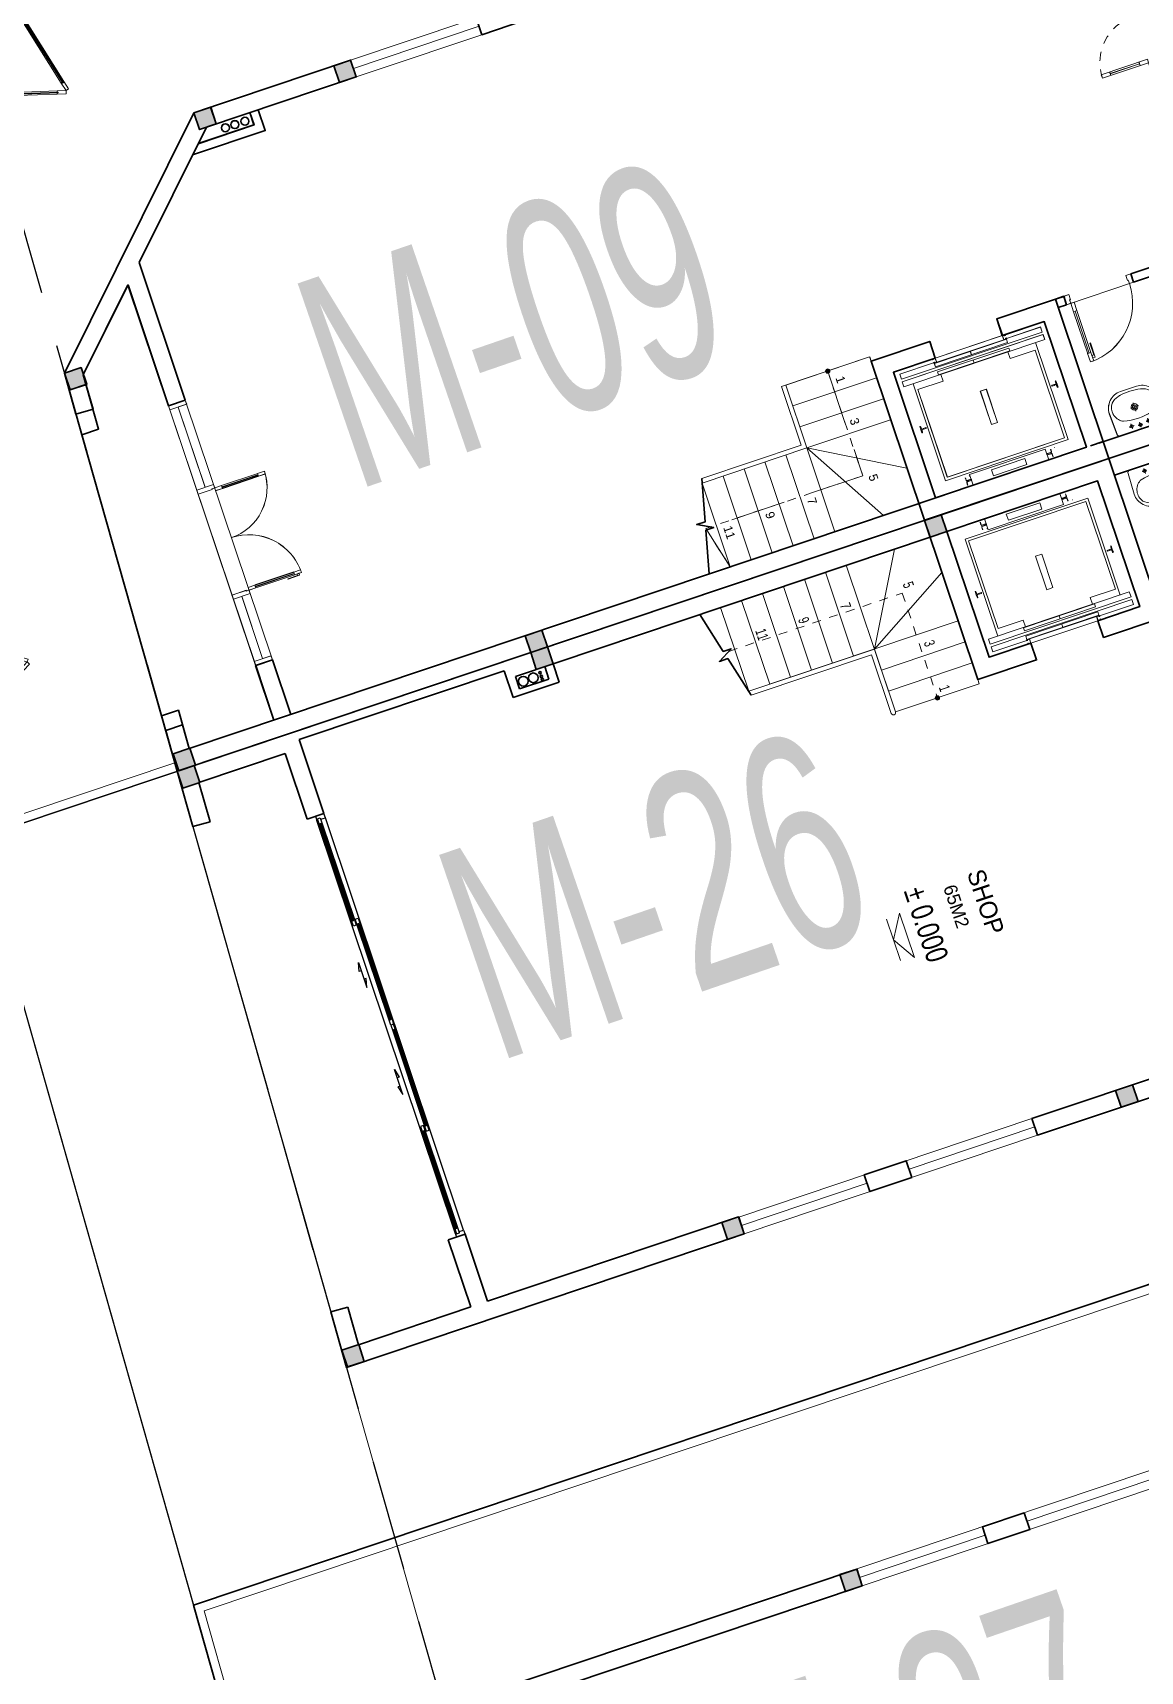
# Model space of a CAD drawing. Header units: metres. Extents: x 568006 to 1139366, y 2064802 to 4131555.
# Drawn here: x 568475.08 to 568487.61, y 2066217.52 to 2066236.05 of the extents above; entities that cross this region are included whole.
import ezdxf
from ezdxf.enums import TextEntityAlignment as Align
from ezdxf.xclip import XClip

# ---------------------------------------------------------------- set-up
doc = ezdxf.new("R2010")
doc.units = ezdxf.units.M
doc.header["$XCLIPFRAME"] = 0
for name, pattern in [('$AUDIT_BAD_LTYPE2', [0]), ('HIDDEN', [0.375, 0.25, -0.125]), ('HIDDEN2', [0.1875, 0.125, -0.0625]), ('xref-thap C (mb tang 32-2)$0$HIDDEN', [0.375, 0.25, -0.125])]:
    doc.linetypes.add(name, pattern=pattern)
doc.layers.get('0').update_dxf_attribs({"linetype": 'CONTINUOUS'})
doc.layers.get('DEFPOINTS').update_dxf_attribs({"color": 152, "linetype": 'CONTINUOUS'})
doc.layers.add('-AREA', color=2, linetype='CONTINUOUS', plot=False)
for name, color, linetype, lineweight in [('-CONCRETE', 1, 'CONTINUOUS', 35), ('-DIM', 9, 'CONTINUOUS', 13), ('-DOOR', 137, 'CONTINUOUS', 9), ('-FURNITURE', 46, 'CONTINUOUS', 9), ('-HATCH', 8, 'CONTINUOUS', 5), ('-KH', 143, 'CONTINUOUS', 13), ('-LINE1', 7, 'CONTINUOUS', 18), ('-LINE2', 252, 'CONTINUOUS', 9), ('-TEXT', 7, 'CONTINUOUS', 15), ('-WALL', 4, 'CONTINUOUS', 35), ('EC-Thiet bi', 8, 'CONTINUOUS', 25), ('hung-demlonha', 7, 'CONTINUOUS', 15)]:
    doc.layers.add(name, color=color, linetype=linetype, lineweight=lineweight)
for name, color, linetype in [('APOLIC', 7, 'CONTINUOUS'), ('datOlienke', 42, 'CONTINUOUS'), ('ghi_chu', 7, 'CONTINUOUS'), ('LoLK', 6, 'CONTINUOUS'), ('RANHGIOI', 2, 'HIDDEN'), ('TEXT25', 2, 'CONTINUOUS'), ('ViaHeS', 32, 'CONTINUOUS')]:
    doc.layers.add(name, color=color, linetype=linetype)
doc.styles.add('1', font='arial.ttf')
doc.styles.add('kieuchuDim', font='arial.ttf', dxfattribs={"width": 0.75})
doc.styles.add('QH1', font='arialbd.ttf', dxfattribs={"width": 0.8})
doc.styles.add('SVN_AVO_thuong', font='')
doc.styles.add('T1', font='', dxfattribs={"height": 200})
doc.styles.get('SVN_AVO_thuong').set_extended_font_data('SVN-Avo')
doc.styles.get('T1').set_extended_font_data('VNgeometric Light')

# ---------------------------------------------------------------- blocks, each defined once
blk = doc.blocks.new('X-5M-DH-2-CORE$0$A$C75E80C28')
at = {"layer": '-LINE2', "linetype": 'Continuous', "ltscale": 2}
for p, q in [((-731, -149), (731, -149)), ((-731, -1305), (-731, -149)), ((-700, -179), (700, -179)), ((-700, -1225), (-700, -179)), ((-557, -113), (-560, -113)), ((-510, -22), (-510, -51)), ((-507, -22), (-510, -22)), ((-510, -109), (-510, -79)), ((-507, -22), (-507, -51)), ((-507, -109), (-507, -79)), ((-456, -57), (-501, -57)), ((-456, -60), (-501, -60)), ((-456, -70), (-501, -70)), ((-456, -73), (-501, -73)), ((-453, -63), (-453, -67)), ((-450, -63), (-450, -67)), ((450, -63), (450, -67)), ((453, -63), (453, -67)), ((456, -57), (501, -57)), ((456, -60), (501, -60)), ((456, -70), (501, -70)), ((456, -73), (501, -73)), ((457, -113), (460, -113)), ((507, -22), (510, -22)), ((507, -22), (507, -51)), ((507, -109), (507, -79)), ((510, -22), (510, -51)), ((510, -109), (510, -79)), ((700, -1225), (700, -179)), ((731, -1305), (731, -149)), ((-700, -1225), (-400, -1225)), ((-400, -1305), (-400, -1225)), ((700, -1225), (400, -1225)), ((400, -1305), (400, -1225)), ((840, -1305), (-840, -1305)), ((-840, -1365), (-840, -1305)), ((840, -1365), (-840, -1365)), ((840, -1395), (-840, -1395)), ((-840, -1395), (-840, -1455)), ((-840, -1455), (-435, -1455)), ((-435, -1450), (-435, -1460)), ((-435, -1450), (-400, -1450)), ((-435, -1460), (-425, -1460)), ((-433, -1452), (-433, -1458)), ((-433, -1452), (-402, -1452)), ((-433, -1458), (-425, -1458)), ((430, -1406), (-430, -1406)), ((-430, -1406), (-430, -1446)), ((430, -1446), (-430, -1446)), ((425, -1309), (-425, -1309)), ((-425, -1343), (-425, -1309)), ((425, -1343), (-425, -1343)), ((-425, -1458), (-425, -1460)), ((-402, -1452), (-402, -1498)), ((400, -1450), (-400, -1450)), ((-400, -1450), (-400, -1500)), ((0, -1309), (0, -1343)), ((0, -1406), (0, -1446)), ((400, -1450), (400, -1500)), ((435, -1450), (400, -1450)), ((402, -1452), (402, -1498)), ((433, -1452), (402, -1452)), ((425, -1343), (425, -1309)), ((433, -1458), (425, -1458)), ((425, -1458), (425, -1460)), ((435, -1460), (425, -1460)), ((430, -1406), (430, -1446)), ((433, -1452), (433, -1458)), ((435, -1450), (435, -1460)), ((840, -1455), (435, -1455)), ((840, -1365), (840, -1305)), ((840, -1395), (840, -1455)), ((-435, -1490), (-435, -1500)), ((-435, -1490), (-425, -1490)), ((-435, -1500), (-400, -1500)), ((-433, -1492), (-433, -1498)), ((-433, -1492), (-425, -1492)), ((-433, -1498), (-402, -1498)), ((-425, -1490), (-425, -1492)), ((435, -1500), (400, -1500)), ((433, -1498), (402, -1498)), ((425, -1490), (425, -1492)), ((435, -1490), (425, -1490)), ((433, -1492), (425, -1492)), ((433, -1492), (433, -1498)), ((435, -1490), (435, -1500))]:
    blk.add_line(p, q, dxfattribs=at)
for points in [[(-450, 0), (-450, -130), (450, -130), (450, 0)], [(-200, -29), (200, -29), (200, -101), (-200, -101)], [(-36, -584), (36, -584), (36, -984), (-36, -984)]]:
    blk.add_lwpolyline(points, close=True, dxfattribs=at)
for points in [[(-780, -789), (-751, -789, 0.414214), (-750, -788), (-750, -784), (-750, -780, 0.414214), (-751, -779), (-780, -779, -0.256978), (-784, -782), (-798, -782, -0.414214), (-801, -779), (-804, -750, 0.414214), (-807, -746), (-812, -746), (-812, -784), (-812, -822), (-807, -822, 0.414214), (-804, -818), (-801, -789, -0.414214), (-798, -786), (-784, -786, -0.256978), (-780, -789)], [(780, -789), (751, -789, -0.414214), (750, -788), (750, -784), (750, -780, -0.414214), (751, -779), (780, -779, 0.256978), (784, -782), (798, -782, 0.414214), (801, -779), (804, -750, -0.414214), (807, -746), (812, -746), (812, -784), (812, -822), (807, -822, -0.414214), (804, -818), (801, -789, 0.414214), (798, -786), (784, -786, 0.256978), (780, -789)]]:
    blk.add_lwpolyline(points, format="xyb", dxfattribs=at)
for centre, radius, start, end in [((-501, -51), 9.4, 180, 270), ((-501, -79), 9.4, 90, 180), ((-501, -51), 6.2, 180, 270), ((-501, -79), 6.2, 90, 180), ((-456, -63), 6.2, 360, 90), ((-456, -63), 3, 360, 90), ((-456, -67), 6.2, 270, 360), ((-456, -67), 3, 270, 360), ((456, -63), 6.2, 90, 180), ((456, -67), 6.2, 180, 270), ((456, -63), 3, 90, 180), ((456, -67), 3, 180, 270), ((501, -51), 6.2, 270, 360), ((501, -51), 9.4, 270, 360), ((501, -79), 9.4, 360, 90), ((501, -79), 6.2, 360, 90)]:
    blk.add_arc(centre, radius, start, end, dxfattribs=at)
blk = doc.blocks.new('A$C3F71457E')
at = {"layer": '-CONCRETE'}
blk.add_lwpolyline([(0, -100), (0, 400), (-1500, 400), (-1500, -1400), (0, -1400), (0, -900), (200, -900), (200, -1600), (-1700, -1600), (-1700, 600), (200, 600), (200, -100), (0, -100)], dxfattribs=at)
at = {"layer": '-LINE1'}
blk.add_line((0, -900), (0, -100), dxfattribs=at)
at = {"color": 2, "rotation": 90}
blk.add_blockref('X-5M-DH-2-CORE$0$A$C75E80C28', (-1500, -500), dxfattribs=at)
blk = doc.blocks.new('*U286')
at = {"linetype": '$AUDIT_BAD_LTYPE2'}
for p, q in [((70, 100), (70, 600)), ((90, 600), (90, 100))]:
    blk.add_line(p, q, dxfattribs=at)
for points in [[(50, 600), (90, 600), (90, 700), (50, 700), (50, 600)], [(50, 603), (50, 100)], [(50, 100), (90, 100), (90, 0), (50, 0), (50, 100)]]:
    blk.add_lwpolyline(points)
for points in [[(118, 495), (118, 664), (90, 664), (90, 636), (113, 636), (113, 495)], [(0, 0), (50, 0), (50, -40), (60, -40), (60, -100), (0, -100)], [(800, 0), (750, 0), (750, -40), (740, -40), (740, -100), (800, -100)]]:
    blk.add_lwpolyline(points, close=True)
at = {"linetype": '$AUDIT_BAD_LTYPE2', "ltscale": 0.3}
blk.add_arc((50, 0), 700, 0, 90, dxfattribs=at)
blk = doc.blocks.new('*U181')
for points in [[(22, 564), (22, 734), (50, 734), (50, 706), (27, 706), (27, 564)], [(0, 0), (50, 0), (50, -40), (60, -40), (60, -246), (0, -246)], [(1599, 0), (1549, 0), (1549, -40), (1539, -40), (1539, -246), (1599, -246)]]:
    blk.add_lwpolyline(points, close=True)
for points in [[(50, 670), (90, 670), (90, 770), (50, 770), (50, 670)], [(1549, 629), (1509, 629), (1509, 729), (1549, 729), (1549, 629)], [(50, 673), (50, 100)], [(1549, 632), (1549, 100)], [(50, 100), (90, 100), (90, 0), (50, 0), (50, 100)], [(1549, 100), (1509, 100), (1509, 0), (1549, 0), (1549, 100)]]:
    blk.add_lwpolyline(points)
at = {"ltscale": 0.3}
for points in [[(820, 0, 0.414214), (50, 770, 0.414214)], [(820, 0, -0.414214), (1549, 729, -0.414214)]]:
    blk.add_lwpolyline(points, format="xyb", dxfattribs=at)
at = {"layer": 'APOLIC', "linetype": '$AUDIT_BAD_LTYPE2'}
for p, q in [((70, 100), (70, 670)), ((90, 670), (90, 100)), ((1509, 629), (1509, 100)), ((1529, 100), (1529, 629))]:
    blk.add_line(p, q, dxfattribs=at)
blk = doc.blocks.new('*U268')
for p, q in [((-1110, 450), (-1150, 450)), ((-1130, 100), (-1130, 450)), ((-90, 450), (-50, 450)), ((-70, 100), (-70, 450)), ((-1110, 100), (-1150, 100)), ((-90, 100), (-50, 100))]:
    blk.add_line(p, q)
for points in [[(-1150, 0), (-1110, 0), (-1110, 550), (-1150, 550)], [(-50, 0), (-90, 0), (-90, 550), (-50, 550)], [(-1200, -200), (-1140, -200), (-1140, -40), (-1150, -40), (-1150, 0), (-1200, 0)], [(0, -200), (-60, -200), (-60, -40), (-50, -40), (-50, 0), (0, 0)]]:
    blk.add_lwpolyline(points, close=True)
at = {"linetype": 'HIDDEN', "ltscale": 0.1}
for centre, start, end in [((-1150, 0), 0, 90), ((-50, 0), 90, 180)]:
    blk.add_arc(centre, 550, start, end, dxfattribs=at)
blk = doc.blocks.new('A$C4ace49fd')
for p, q in [((167, 414), (224, 414)), ((195, 383), (195, 443)), ((267, 429), (324, 429)), ((295, 398), (295, 458)), ((367, 414), (424, 414)), ((395, 383), (395, 443)), ((249, 215), (342, 215)), ((295, 165), (295, 264))]:
    blk.add_line(p, q)
for points in [[(0, 200, 0.414214), (200, 0), (390, 0, 0.414214), (590, 200), (581, 446, 0.409799), (551, 475), (39, 475, 0.403607), (9, 446)], [(177, 40, 0.090773), (424, 43, 0.149887), (521, 96, 0.430722), (482, 321, 0.080637), (470, 327, 0.127732), (125, 329, 0.074208), (114, 325, 0.443092), (69, 96, 0.13364), (154, 46, 0.033617)]]:
    blk.add_lwpolyline(points, format="xyb", close=True)
for centre, radius in [((195, 414), 17.5), ((295, 429), 17.5), ((395, 414), 17.5), ((295, 215), 37.5), ((295, 215), 22.5), ((295, 215), 22.5)]:
    blk.add_circle(centre, radius)
blk = doc.blocks.new('A$C5C575821')
at = {"layer": '-CONCRETE'}
h = blk.add_hatch(color=256, dxfattribs=at)
h.dxf.hatch_style = 1
h.paths.add_polyline_path([(0, 200), (0, 0), (200, 0), (200, 200)])
blk.add_lwpolyline([(0, 0), (200, 0), (200, 200), (0, 200)], close=True, dxfattribs=at)
blk = doc.blocks.new('MAU M9SH')
at = {"layer": '-HATCH', "true_color": 0x8c8896}
h = blk.add_hatch(color=252, dxfattribs=at)
h.dxf.hatch_style = 1
edge = h.paths.add_edge_path()
edge.add_arc((6051, -4751), 24.6, 0, 360)
at = {"layer": '-CONCRETE'}
for centre in [(1275, -10104), (1275, -10224), (1275, -10337)]:
    blk.add_circle(centre, 45, dxfattribs=at)
at = {"layer": '-DOOR'}
for p, q in [((1199, -7250), (1199, -6750)), ((1100, -7250), (1100, -8750)), ((4050, -11747), (7150, -11747)), ((4100, -11847), (5057, -11847)), ((6357, -11847), (7100, -11847)), ((4050, -11947), (7150, -11947))]:
    blk.add_line(p, q, dxfattribs=at)
for points in [[(1199, -8750), (1200, -5250), (1000, -5250), (999, -8750)], [(4100, -11947), (4050, -11947), (4050, -11747), (4100, -11747)], [(7100, -11947), (7150, -11947), (7150, -11747), (7100, -11747)]]:
    blk.add_lwpolyline(points, close=True, dxfattribs=at)
at = {"layer": '-HATCH'}
blk.add_line((6200, -1950), (6200, -1150), dxfattribs=at)
at = {"layer": '-KH', "linetype": 'HIDDEN2', "ltscale": 5}
blk.add_line((7300, -6626), (7800, -6501), dxfattribs=at)
blk.add_lwpolyline([(6051, -4751), (7300, -4751), (7300, -6626)], dxfattribs=at)
at = {"layer": '-KH'}
blk.add_circle((6051, -4751), 24.6, dxfattribs=at)
at = {"layer": '-LINE1'}
for p, q in [((6100, -4250), (6051, -4250)), ((6051, -5251), (6051, -4251)), ((6051, -4251), (6051, -5301)), ((6300, -5251), (6300, -4251)), ((6300, -4251), (6300, -5251)), ((6550, -5251), (6550, -4251)), ((6550, -4251), (6550, -5251)), ((6800, -4251), (6800, -5251)), ((6800, -5251), (7377, -4251)), ((6800, -5251), (7800, -4673)), ((6800, -5251), (6051, -5251)), ((6750, -5301), (6051, -5301)), ((6750, -6488), (6750, -5301)), ((6800, -6501), (6800, -5251))]:
    blk.add_line(p, q, dxfattribs=at)
at = {"layer": '-LINE1', "lineweight": 18}
for p, q in [((6800, -5251), (7800, -5251)), ((6800, -5501), (7800, -5501)), ((6800, -5751), (7800, -5751)), ((6800, -6001), (7800, -6001)), ((6800, -6251), (7800, -6251)), ((6800, -6501), (7800, -6501)), ((7800, -6751), (7800, -6751))]:
    blk.add_line(p, q, dxfattribs=at)
at = {"layer": '-LINE2'}
blk.add_line((4050, -11947), (7150, -11947), dxfattribs=at)
at = {"layer": '-WALL'}
for p, q in [((8000, -13168), (8000, 0)), ((6100, -1150), (6100, -200)), ((6200, -1150), (6200, -200)), ((7800, -2100), (7800, -200)), ((6200, -1150), (6100, -1150)), ((6200, -1950), (6100, -1950)), ((6200, -2050), (6200, -1950)), ((7800, -2050), (7800, -2200)), ((7800, -12959), (7800, -3950)), ((1199, -8750), (999, -8750)), ((1000, -8750), (1000, -10622)), ((1000, -8750), (1200, -8750)), ((1200, -8750), (1200, -10539)), ((1200, -10539), (2409, -11747)), ((1000, -10622), (3326, -12947)), ((2409, -11747), (4050, -11747)), ((4050, -11947), (4050, -11747)), ((7150, -11747), (7800, -11747)), ((7150, -11947), (7150, -11747)), ((2609, -11947), (4050, -11947)), ((2609, -11947), (3412, -12751)), ((7150, -11947), (7800, -11947))]:
    blk.add_line(p, q, dxfattribs=at)
at = {"layer": '-WALL', "color": 250}
blk.add_line((1200, -7250), (1000, -7250), dxfattribs=at)
at = {"layer": '-WALL'}
for points in [[(6100, -1950), (6100, -2050)], [(6750, -6488), (7226, -6607), (7226, -6708), (7320, -6537), (7320, -6631), (7800, -6751)], [(1447, -10786), (1447, -9920), (1200, -9920)], [(1200, -10020), (1347, -10020), (1347, -10686)], [(3412, -12751), (4050, -12781), (4050, -12982), (3326, -12947)], [(7800, -12959), (7350, -12937), (7350, -13137), (8000, -13168)], [(7350, -13137), (4050, -12982)]]:
    blk.add_lwpolyline(points, dxfattribs=at)
blk.add_lwpolyline([(1000, -6750), (1200, -6750), (1200, -7250), (1000, -7250)], close=True, dxfattribs=at)
at = {"layer": 'DEFPOINTS'}
blk.add_lwpolyline([(-3000, 2000), (-3000, -10051), (1994, -15287), (8000, -15571), (8000, 2000)], close=True, dxfattribs=at)
at = {"layer": '-DOOR', "xscale": -1}
for name, p, rotation in [('*U268', (3950, -200), 180), ('*U286', (6200, -1950), 270)]:
    blk.add_blockref(name, p, dxfattribs=dict(at, rotation=rotation))
at = {"layer": '-DOOR', "xscale": -0.8130081300813009, "yscale": 0.8130081300813009, "zscale": 0.8130081300813009}
blk.add_blockref('*U181', (6357, -11747), dxfattribs=at)
at = {"layer": '-FURNITURE', "xscale": -1, "rotation": 270}
blk.add_blockref('A$C4ace49fd', (7325, -1884), dxfattribs=at)
at = {"layer": '-WALL', "rotation": 180}
blk.add_blockref('A$C3F71457E', (6300, -3650), dxfattribs=at)
at = {"layer": '-WALL'}
for p in [(1000, -8950), (7800, -8950), (1000, -10620), (3326, -12947), (7800, -13150)]:
    blk.add_blockref('A$C5C575821', p, dxfattribs=at)
at = {"layer": '-TEXT', "style": 'T1'}
for s, p in [('1', (6152, -4693)), ('3', (6652, -4693)), ('5', (7321, -4693)), ('7', (7353, -5436)), ('9', (7353, -5936)), ('11', (7353, -6436))]:
    blk.add_text(s, height=100, rotation=360, dxfattribs=at).set_placement(p)
blk = doc.blocks.new('fsg ewtet')
at = {"layer": '-LINE1'}
for p, q in [((552704.54, 2065692.64), (552687.664, 2065686.977)), ((552687.664, 2065686.977), (552688.804, 2065682.961))]:
    blk.add_line(p, q, dxfattribs=at)
at = {"layer": '-WALL'}
for p, q in [((552704.603, 2065692.767), (552687.542, 2065687.041)), ((552687.542, 2065687.041), (552690.002, 2065678.374))]:
    blk.add_line(p, q, dxfattribs=at)
blk = doc.blocks.new('CONG2')
at = {"layer": '-LINE1', "lineweight": 18}
blk.add_line((257137, -126793), (257137, -126693), dxfattribs=at)
at = {"ltscale": 100}
for p, q in [((255907, -126606), (256397, -125757)), ((256427, -125775), (255937, -126623)), ((256527, -125775), (257017, -126623)), ((257047, -126606), (256557, -125757))]:
    blk.add_line(p, q, dxfattribs=at)
at = {"color": 8, "ltscale": 100}
for points in [[(256412, -125755), (256421, -125760), (255921, -126626), (255912, -126621)], [(256541, -125755), (256533, -125760), (257033, -126626), (257041, -126621)]]:
    blk.add_lwpolyline(points, close=True, dxfattribs=at)
at = {"ltscale": 100}
for points in [[(256477, -125688), (256427, -125775), (256416, -125768), (256421, -125760), (256412, -125755), (256407, -125763), (256397, -125757), (256447, -125671)], [(256477, -125688), (256527, -125775), (256538, -125768), (256533, -125760), (256541, -125755), (256546, -125763), (256557, -125757), (256507, -125671)], [(255917, -126612), (255912, -126621), (255921, -126626), (255926, -126617), (255937, -126623), (255887, -126710), (255857, -126693), (255907, -126606)], [(257036, -126612), (257041, -126621), (257033, -126626), (257028, -126617), (257017, -126623), (257067, -126710), (257097, -126693), (257047, -126606)], [(257087, -126728), (257097, -126728), (257097, -126693), (257137, -126693), (257137, -126793), (257087, -126793)]]:
    blk.add_lwpolyline(points, close=True, dxfattribs=at)
blk = doc.blocks.new('A$C11935A8C')
at = {"layer": '-HATCH', "true_color": 0x8c8896}
h = blk.add_hatch(color=252, dxfattribs=at)
h.dxf.hatch_style = 1
edge = h.paths.add_edge_path()
edge.add_arc((9.051, 10.82), 0.0246, 0, 360)
at = {"layer": '-CONCRETE'}
for centre in [(4.275, 5.467), (4.275, 5.346), (4.275, 5.234)]:
    blk.add_circle(centre, 0.045, dxfattribs=at)
at = {"layer": '-DOOR'}
for p, q in [((4.199, 8.321), (4.199, 8.821)), ((4.1, 8.321), (4.1, 6.821)), ((7.05, 3.823), (10.15, 3.823)), ((7.1, 3.723), (8.057, 3.723)), ((9.357, 3.723), (10.1, 3.723)), ((7.05, 3.623), (10.15, 3.623))]:
    blk.add_line(p, q, dxfattribs=at)
for points in [[(4.199, 6.821), (4.2, 10.321), (4, 10.321), (3.999, 6.821)], [(7.1, 3.623), (7.05, 3.623), (7.05, 3.823), (7.1, 3.823)], [(10.1, 3.623), (10.15, 3.623), (10.15, 3.823), (10.1, 3.823)]]:
    blk.add_lwpolyline(points, close=True, dxfattribs=at)
at = {"layer": '-HATCH'}
blk.add_line((9.2, 13.621), (9.2, 14.421), dxfattribs=at)
at = {"layer": '-KH', "linetype": 'HIDDEN2', "ltscale": 5}
blk.add_line((10.3, 8.945), (10.8, 9.07), dxfattribs=at)
blk.add_lwpolyline([(9.051, 10.82), (10.3, 10.82), (10.3, 8.945)], dxfattribs=at)
at = {"layer": '-KH'}
blk.add_circle((9.051, 10.82), 0.0246, dxfattribs=at)
at = {"layer": '-LINE1'}
for p, q in [((9.1, 11.321), (9.051, 11.321)), ((9.051, 10.32), (9.051, 11.32)), ((9.051, 11.32), (9.051, 10.27)), ((9.3, 10.32), (9.3, 11.32)), ((9.3, 11.32), (9.3, 10.32)), ((9.55, 10.32), (9.55, 11.32)), ((9.55, 11.32), (9.55, 10.32)), ((9.8, 11.32), (9.8, 10.32)), ((9.8, 10.32), (10.377, 11.32)), ((9.8, 10.32), (10.8, 10.898)), ((9.8, 10.32), (9.051, 10.32)), ((9.75, 10.27), (9.051, 10.27)), ((9.75, 9.083), (9.75, 10.27)), ((9.8, 9.07), (9.8, 10.32))]:
    blk.add_line(p, q, dxfattribs=at)
at = {"layer": '-LINE1', "lineweight": 18}
for p, q in [((9.8, 10.32), (10.8, 10.32)), ((9.8, 10.07), (10.8, 10.07)), ((9.8, 9.82), (10.8, 9.82)), ((9.8, 9.57), (10.8, 9.57)), ((9.8, 9.32), (10.8, 9.32)), ((9.8, 9.07), (10.8, 9.07)), ((10.8, 8.82), (10.8, 8.82))]:
    blk.add_line(p, q, dxfattribs=at)
at = {"layer": '-LINE1', "linetype": 'Continuous', "ltscale": 10}
blk.add_lwpolyline([(0, 17.571), (0, 5.519), (4.994, 0.284), (11, 0), (11, 17.571)], close=True, dxfattribs=at)
at = {"layer": '-LINE2'}
blk.add_line((7.05, 3.623), (10.15, 3.623), dxfattribs=at)
for points in [[(10.52, 2.425), (6.806, 2.601)], [(9.901, 0.152), (10.9, 0.105), (10.9, 2.407)]]:
    blk.add_lwpolyline(points, dxfattribs=at)
at = {"layer": '-WALL'}
for p, q in [((11, 2.403), (11, 15.571)), ((9.1, 14.421), (9.1, 15.371)), ((9.2, 14.421), (9.2, 15.371)), ((10.8, 13.471), (10.8, 15.371)), ((9.2, 14.421), (9.1, 14.421)), ((9.2, 13.621), (9.1, 13.621)), ((9.2, 13.521), (9.2, 13.621)), ((10.8, 13.521), (10.8, 13.371)), ((10.8, 2.612), (10.8, 11.621)), ((4.199, 6.821), (3.999, 6.821)), ((4, 6.821), (4, 4.949)), ((4, 6.821), (4.2, 6.821)), ((4.2, 6.821), (4.2, 5.032)), ((4.2, 5.032), (5.409, 3.823)), ((4, 4.949), (6.326, 2.623)), ((5.409, 3.823), (7.05, 3.823)), ((7.05, 3.623), (7.05, 3.823)), ((10.15, 3.823), (10.8, 3.823)), ((10.15, 3.623), (10.15, 3.823)), ((5.609, 3.623), (7.05, 3.623)), ((5.609, 3.623), (6.412, 2.82)), ((10.15, 3.623), (10.8, 3.623)), ((10.52, 2.425), (10.52, 2.626)), ((10.8, 2.612), (10.52, 2.626)), ((10.52, 2.425), (11, 2.403))]:
    blk.add_line(p, q, dxfattribs=at)
at = {"layer": '-WALL', "color": 250}
blk.add_line((4.2, 8.321), (4, 8.321), dxfattribs=at)
at = {"layer": '-WALL'}
for points in [[(9.1, 13.621), (9.1, 13.521)], [(9.75, 9.083), (10.226, 8.964), (10.226, 8.862), (10.32, 9.034), (10.32, 8.94), (10.8, 8.82)], [(4.447, 4.784), (4.447, 5.651), (4.2, 5.651)], [(4.2, 5.551), (4.347, 5.551), (4.347, 4.884)], [(6.326, 2.623), (6.806, 2.601), (6.815, 2.801), (6.412, 2.82)]]:
    blk.add_lwpolyline(points, dxfattribs=at)
blk.add_lwpolyline([(4, 8.821), (4.2, 8.821), (4.2, 8.321), (4, 8.321)], close=True, dxfattribs=at)
at = {"layer": '-DOOR', "yscale": 0.001, "zscale": 0.001}
for name, p, xscale, rotation in [('*U268', (6.95, 15.371), -0.001, 180), ('*U286', (9.2, 13.621), -0.001, 270), ('CONG2', (-82.778, 275.996), 0.001, 313.6480678776806), ('CONG2', (-240.987, 138.809), 0.001, 357.3018178901129)]:
    blk.add_blockref(name, p, dxfattribs=dict(at, xscale=xscale, rotation=rotation))
at = {"layer": '-DOOR', "xscale": -0.0008130081300813009, "yscale": 0.0008130081300813009, "zscale": 0.0008130081300813009}
blk.add_blockref('*U181', (9.357, 3.823), dxfattribs=at)
at = {"layer": '-FURNITURE', "xscale": -0.001, "yscale": 0.001, "zscale": 0.001, "rotation": 270}
blk.add_blockref('A$C4ace49fd', (10.325, 13.687), dxfattribs=at)
at = {"layer": '-WALL', "xscale": 0.001, "yscale": 0.001, "zscale": 0.001, "rotation": 180}
blk.add_blockref('A$C3F71457E', (9.3, 11.921), dxfattribs=at)
at = {"layer": '-WALL', "xscale": 0.001, "yscale": 0.001, "zscale": 0.001}
for p in [(4, 6.62), (10.8, 6.621), (4, 4.95), (6.326, 2.623), (10.8, 2.421)]:
    blk.add_blockref('A$C5C575821', p, dxfattribs=at)
at = {"layer": '-TEXT', "style": 'T1'}
for s, p in [('1', (9.152, 10.878)), ('3', (9.652, 10.878)), ('5', (10.321, 10.878)), ('7', (10.353, 10.135)), ('9', (10.353, 9.635)), ('11', (10.353, 9.135))]:
    blk.add_text(s, height=0.1, dxfattribs=at).set_placement(p)
blk = doc.blocks.new('*U182')
at = {"color": 8, "ltscale": 100}
for p, q in [((50, 100), (4969, 100)), ((50, 0), (4969, 0))]:
    blk.add_line(p, q, dxfattribs=at)
at = {"ltscale": 100}
for p, q in [((105, 45), (1245, 45)), ((1245, 10), (105, 10)), ((1315, 90), (2440, 90)), ((2440, 55), (1315, 55)), ((3704, 90), (2580, 90)), ((2580, 55), (3704, 55)), ((4914, 45), (3774, 45)), ((3774, 10), (4914, 10))]:
    blk.add_line(p, q, dxfattribs=at)
for points in [[(50, 100), (0, 100), (0, 0), (50, 0), (50, 10), (35, 10), (35, 45), (50, 45)], [(5019, 0), (4969, 0), (4969, 10), (4984, 10), (4984, 45), (4969, 45), (4969, 100), (5019, 100)]]:
    blk.add_lwpolyline(points, close=True)
for points in [[(105, 32), (95, 32), (95, 22), (105, 22), (105, 10), (35, 10), (35, 45), (105, 45)], [(1245, 90), (1315, 90), (1315, 77), (1305, 77), (1305, 67), (1315, 67), (1315, 55), (1245, 55)], [(1315, 10), (1245, 10), (1245, 22), (1255, 22), (1255, 32), (1245, 32), (1245, 45), (1315, 45)], [(2440, 67), (2450, 67), (2450, 77), (2440, 77), (2440, 90), (2510, 90), (2510, 55), (2440, 55)], [(2580, 67), (2570, 67), (2570, 77), (2580, 77), (2580, 90), (2510, 90), (2510, 55), (2580, 55)], [(3774, 90), (3704, 90), (3704, 77), (3714, 77), (3714, 67), (3704, 67), (3704, 55), (3774, 55)], [(3704, 10), (3774, 10), (3774, 22), (3764, 22), (3764, 32), (3774, 32), (3774, 45), (3704, 45)], [(4914, 32), (4924, 32), (4924, 22), (4914, 22), (4914, 10), (4984, 10), (4984, 45), (4914, 45)]]:
    blk.add_lwpolyline(points, close=True, dxfattribs=at)
at = {"color": 8, "ltscale": 100}
for points in [[(1255, 32), (1255, 22), (95, 22), (95, 32)], [(1305, 67), (1305, 77), (2450, 77), (2450, 67)], [(3714, 67), (3714, 77), (2570, 77), (2570, 67)], [(3764, 32), (3764, 22), (4924, 22), (4924, 32)]]:
    blk.add_lwpolyline(points, close=True, dxfattribs=at)
for points in [[(1822, -65), (1822, -90), (1722, -65), (2022, -65), (1922, -40), (1922, -65)], [(3197, -65), (3197, -90), (3297, -65), (2997, -65), (3097, -40), (3097, -65)]]:
    blk.add_lwpolyline(points)
blk = doc.blocks.new('M26')
at = {"layer": '-HATCH', "true_color": 0x8c8896}
h = blk.add_hatch(color=252, dxfattribs=at)
h.dxf.hatch_style = 1
edge = h.paths.add_edge_path()
edge.add_arc((-7050, -6750), 24.6, 0, 360)
at = {"layer": '-CONCRETE'}
for centre, radius in [((-8751, -10922, 0), 13), ((-8709, -10922, 0), 13), ((-8671, -10922, 0), 13), ((-8720, -11013, 0), 55), ((-8720, -11133, 0), 55)]:
    blk.add_circle(centre, radius, dxfattribs=at)
at = {"layer": '-DOOR'}
for p, q in [((-2099, -7250), (-2100, -8750)), ((-2199, -9250), (-2199, -8750)), ((-2000, -9250), (-2000, -8750)), ((-2100, -9250), (-2100, -10750))]:
    blk.add_line(p, q, dxfattribs=at)
blk.add_lwpolyline([(-2199, -10750), (-2200, -7250), (-2000, -7250), (-1999, -10750)], close=True, dxfattribs=at)
at = {"layer": '-KH'}
blk.add_line((-4366, -8090), (-4862, -8090), dxfattribs=at)
blk.add_line((-4366, -8090), (-4862, -8090), dxfattribs=at)
at = {"layer": '-KH', "linetype": 'HIDDEN2', "ltscale": 5}
blk.add_lwpolyline([(-8300, -8822), (-8300, -6750), (-7075, -6750)], dxfattribs=at)
at = {"layer": '-KH'}
blk.add_lwpolyline([(-4878, -7931), (-4351, -7931), (-4614, -8090)], close=True, dxfattribs=at)
blk.add_lwpolyline([(-4878, -7931), (-4351, -7931), (-4614, -8090)], close=True, dxfattribs=at)
blk.add_circle((-7050, -6750), 24.6, dxfattribs=at)
blk.add_solid([(-4614, -8090), (-4614, -7931), (-4878, -7931), (-4614, -8090)], dxfattribs=at)
blk.add_solid([(-4614, -8090), (-4614, -7931), (-4878, -7931), (-4614, -8090)], dxfattribs=at)
at = {"layer": '-LINE1'}
for p, q in [((-7800, -7250), (-8377, -6250)), ((-7800, -6250), (-7800, -8750)), ((-7550, -6250), (-7550, -7250)), ((-7300, -6250), (-7300, -7250)), ((-7050, -6250), (-7100, -6250)), ((-7050, -7250), (-7050, -6250)), ((-7800, -7250), (-8800, -6673)), ((-7300, -7250), (-8800, -7250)), ((-7800, -8750), (-7800, -7250)), ((-7800, -7250), (-7050, -7250)), ((-7750, -8738), (-7750, -7300)), ((-7750, -7300), (-7050, -7300)), ((-7800, -7500), (-8800, -7500)), ((-7800, -7750), (-8800, -7750)), ((-7800, -8000), (-8800, -8000)), ((-7800, -8250), (-8800, -8250)), ((-7800, -8500), (-8800, -8500)), ((-7800, -8750), (-8800, -8750))]:
    blk.add_line(p, q, dxfattribs=at)
blk.add_arc((-7050, -7275), 25, 270, 90, dxfattribs=at)
at = {"layer": '-WALL'}
for p, q in [((-9000, -2000), (-9000, -15146)), ((-8800, -2200), (-8800, -4050)), ((-2200, -5200), (-2200, -7250)), ((-2000, -5200), (-2000, -7250)), ((-8800, -6250), (-8800, -11200)), ((-2000, -7250), (-2200, -7250)), ((-2199, -7250), (-2000, -7250)), ((-8580, -10750), (-8800, -10750)), ((-8650, -11200), (-8650, -10850)), ((-8580, -11300), (-8580, -10750)), ((-2200, -13747), (-2200, -10750)), ((-2000, -10750), (-2200, -10750)), ((-2199, -10750), (-1999, -10750)), ((-2000, -10750), (-2000, -15499)), ((-8900, -11300), (-8900, -13747)), ((-8580, -11300), (-8900, -11300)), ((-8650, -11200), (-8800, -11200)), ((-8900, -13747), (-8019, -13747)), ((-8019, -13947), (-8019, -13747)), ((-8019, -13747), (-8019, -13947)), ((-3000, -13747), (-2200, -13747)), ((-3000, -13947), (-3000, -13747)), ((-8800, -13947), (-8019, -13947)), ((-3000, -13947), (-2200, -13947)), ((-8350, -15199), (-9000, -15168)), ((-2000, -15499), (-2650, -15468))]:
    blk.add_line(p, q, dxfattribs=at)
at = {"layer": '-WALL', "color": 250}
for p, q in [((-2200, -8750), (-2000, -8750)), ((-2200, -9250), (-2000, -9250))]:
    blk.add_line(p, q, dxfattribs=at)
at = {"layer": '-WALL'}
for points in [[(-7750, -8738), (-8226, -8857), (-8226, -8958), (-8320, -8786), (-8320, -8880), (-8800, -9000)], [(-8650, -10850), (-8800, -10850)], [(-8341, -14999), (-8800, -14977), (-8800, -13947)], [(-2200, -13947), (-2200, -15289), (-2641, -15268)], [(-8350, -15199), (-8341, -14999)], [(-2650, -15468), (-2641, -15268)]]:
    blk.add_lwpolyline(points, dxfattribs=at)
blk.add_lwpolyline([(-2000, -8750), (-2200, -8750), (-2200, -9250), (-2000, -9250)], close=True, dxfattribs=at)
at = {"layer": 'EC-Thiet bi'}
blk.add_lwpolyline([(-8350, -15199), (-2650, -15468)], dxfattribs=at)
at = {"layer": 'LoLK'}
blk.add_lwpolyline([(-9000, 0), (-9000, -17571), (0, -17996), (0, 0)], close=True, dxfattribs=at)
at = {"layer": '-FURNITURE', "rotation": 90.00000000000001}
blk.add_blockref('A$C4ace49fd', (-8325, -3906), dxfattribs=at)
at = {"layer": '-WALL', "xscale": -1, "rotation": 180}
blk.add_blockref('A$C3F71457E', (-7300, -5650), dxfattribs=at)
at = {"layer": '-WALL', "xscale": -1}
for p in [(-8800, -6250), (-2000, -6250), (-8800, -10950), (-2000, -10950), (-8800, -15168), (-2000, -15485)]:
    blk.add_blockref('A$C5C575821', p, dxfattribs=at)
at = {"layer": 'EC-Thiet bi', "xscale": -1}
blk.add_blockref('*U182', (-3000, -13847), dxfattribs=at)
at = {"layer": '-TEXT', "style": '1', "width": 0.75}
blk.add_text('%%P 0.000', height=250, dxfattribs=at).set_placement((-5099, -7808))
at = {"layer": 'DEFPOINTS', "style": 'T1', "width": 0.7}
for s, p in [('5', (-8398, -6714)), ('3', (-7695, -6698)), ('1', (-7159, -6698)), ('7', (-8398, -7464)), ('9', (-8394, -7964)), ('11', (-8426, -8464))]:
    blk.add_text(s, height=120, rotation=0, dxfattribs=at).set_placement(p)
at = {"layer": 'TEXT25'}
for s, height, style, p in [('SHOP', 200, 'SVN_AVO_thuong', (-5068, -7065)), ('65M2', 150, 'T1', (-4998, -7371))]:
    blk.add_text(s, height=height, rotation=360, dxfattribs=dict(at, style=style)).set_placement(p)
blk = doc.blocks.new('A$C18091ED7')
for p, q in [((0, -42), (0, 0)), ((146, -27), (179, -27)), ((146, -27), (146, -30)), ((146, -30), (166, -30)), ((153, -37), (146, -30)), ((152, 0), (152, -27)), ((152, 0), (179, 0)), ((153, -37), (166, -37)), ((153, -40), (153, -37)), ((153, -40), (178, -40)), ((153, -40), (178, -40)), ((153, -40), (153, -42)), ((185, -30), (166, -30)), ((178, -37), (166, -37)), ((185, -30), (178, -37)), ((178, -37), (178, -40)), ((178, -40), (178, -42)), ((179, 0), (179, -27)), ((179, -27), (185, -27)), ((185, -27), (185, -30)), ((-83, -267), (-83, -300)), ((-83, -278), (-83, -288)), ((-61, -290), (-83, -290)), ((-63, -265), (-81, -265)), ((-61, -267), (-61, -300)), ((61, -267), (61, -300)), ((61, -290), (83, -290)), ((63, -265), (81, -265)), ((83, -267), (83, -300)), ((83, -278), (83, -288)), ((165, -262), (165, -290)), ((168, -260), (228, -260)), ((168, -292), (207, -292)), ((231, -274), (231, -262))]:
    blk.add_line(p, q)
for points in [[(230, -219, -0.137407), (225, -235), (222, -241, -0.236081), (198, -255, -0.051961), (-198, -255, -0.236081), (-222, -241), (-225, -235, -0.137407), (-230, -219), (-230, -72, -0.198912), (-226, -63), (-209, -46, -0.198912), (-200, -42), (0, -42), (200, -42, -0.198912), (209, -46), (226, -63, -0.198912), (230, -72)], [(144, -619, -0.212405), (26, -734, -0.027685), (-1, -739, -0.022279), (-26, -734, -0.212405), (-144, -619, -0.142796), (-167, -428, -0.093005), (-128, -309, -0.256439), (-111, -300), (0, -300), (111, -300, -0.256439), (128, -309, -0.093005), (167, -428, -0.142796)]]:
    blk.add_lwpolyline(points, format="xyb", close=True)
at = {"linetype": 'xref-thap C (mb tang 32-2)$0$HIDDEN', "ltscale": 100}
blk.add_lwpolyline([(61, -669, -0.199031), (0, -699, -0.199031), (-61, -669, -0.218924), (-132, -478, -0.153791), (-112, -404, -0.236701), (0, -348, -0.236701), (112, -404, -0.153791), (132, -478, -0.218924)], format="xyb", close=True, dxfattribs=at)
blk.add_circle((166, -78), 13.9)
for centre, radius, start, end in [((-81, -267), 1.98, 90, 180), ((-63, -267), 1.98, 0, 90), ((63, -267), 1.98, 90, 180), ((81, -267), 1.98, 0, 90), ((168, -262), 2.47, 90, 180), ((168, -290), 2.47, 180, 270), ((207, -277), 15.5, 270, 306.4659), ((168, -225), 80.1, 306.4659, 320.3123), ((228, -274), 2.47, 320.3123, 0)]:
    blk.add_arc(centre, radius, start, end)
for points in [[(-156, -259), (-157, -267), (-164, -328), (-169, -385), (-184, -528), (-136, -679), (-50, -735), (-20, -741), (0, -744)], [(156, -259), (157, -267), (164, -328), (169, -385), (184, -528), (136, -679), (50, -735), (20, -741), (0, -744)]]:
    blk.add_open_spline(points, degree=3, knots=[130.613938, 130.613938, 130.613938, 130.613938, 152.852109, 311.129351, 417.703951, 561.383393, 697.692632, 710.812262, 710.812262, 710.812262, 710.812262])
blk = doc.blocks.new('A$Ceada8d18')
at = {"layer": '-HATCH', "true_color": 0x8c8896}
h = blk.add_hatch(color=252, dxfattribs=at)
h.dxf.hatch_style = 1
edge = h.paths.add_edge_path()
edge.add_arc((5051, 9268), 24.6, 0, 360)
at = {"layer": '-CONCRETE'}
for centre, radius in [((6671, 13746, 0), 13), ((6710, 13746, 0), 13), ((6751, 13746, 0), 13), ((6721, 13656, 0), 55), ((6721, 13535, 0), 55), ((6671, 5096, 0), 13), ((6721, 5006, 0), 55), ((6710, 5096, 0), 13), ((6751, 5096, 0), 13), ((6721, 4885, 0), 55)]:
    blk.add_circle(centre, radius, dxfattribs=at)
at = {"layer": '-DOOR'}
for p, q in [((3751, 14018), (1001, 14018)), ((0, 12018), (0, 10818)), ((0, 10818), (0, 12018)), ((100, 12018), (100, 10818)), ((100, 10818), (100, 12018)), ((200, 12018), (200, 10818)), ((200, 10818), (200, 12018)), ((100, 8768), (100, 7268)), ((0, 6768), (0, 7268)), ((200, 6768), (200, 7268)), ((100, 6768), (100, 5268))]:
    blk.add_line(p, q, dxfattribs=at)
for points in [[(1801, 14018), (1001, 14018), (1001, 13818), (1801, 13818)], [(3751, 14018), (3001, 14018), (3001, 13818), (3751, 13818)], [(5501, 14018), (6101, 14018), (6101, 13818), (5501, 13818)], [(200, 5268), (200, 8768), (0, 8768), (0, 5268)]]:
    blk.add_lwpolyline(points, close=True, dxfattribs=at)
for points in [[(1801, 13918), (1001, 13918)], [(3751, 13918), (3001, 13918)], [(6101, 13918), (5501, 13918)]]:
    blk.add_lwpolyline(points, dxfattribs=at)
at = {"layer": '-KH', "linetype": 'HIDDEN2', "ltscale": 5}
blk.add_lwpolyline([(6301, 7196), (6301, 9268), (5075, 9268)], dxfattribs=at)
at = {"layer": '-KH'}
blk.add_circle((5051, 9268), 24.6, dxfattribs=at)
at = {"layer": '-LINE1'}
for p, q in [((5051, 8768), (5051, 9768)), ((5051, 9768), (5100, 9768)), ((5301, 9768), (5301, 8768)), ((5551, 9768), (5551, 8768)), ((5801, 9768), (5801, 7268)), ((5801, 8768), (6378, 9768)), ((5801, 8768), (6801, 9346)), ((5801, 8768), (5051, 8768)), ((5751, 8718), (5051, 8718)), ((5301, 8768), (6801, 8768)), ((5751, 7281), (5751, 8718)), ((5801, 7268), (5801, 8768)), ((5801, 8518), (6801, 8518)), ((5801, 8268), (6801, 8268)), ((5801, 8018), (6801, 8018)), ((5801, 7768), (6801, 7768)), ((5801, 7518), (6801, 7518)), ((5801, 7268), (6801, 7268))]:
    blk.add_line(p, q, dxfattribs=at)
blk.add_lwpolyline([(1001, 14018), (1001, 14318), (3751, 14318), (3751, 14018)], dxfattribs=at)
blk.add_arc((5051, 8743), 25, 90, 270, dxfattribs=at)
at = {"layer": '-LINE2'}
blk.add_line((5200, 12068), (5201, 12868), dxfattribs=at)
at = {"layer": '-WALL'}
for p, q in [((1, 14018), (1001, 14018)), ((1, 12018), (1, 14018)), ((1001, 14018), (1001, 13818)), ((3751, 14018), (5501, 14018)), ((3751, 13818), (3751, 14018)), ((5501, 14018), (5501, 13818)), ((6101, 14018), (6101, 13818)), ((6101, 14018), (7001, 14018)), ((7001, 0), (7001, 14018)), ((201, 13818), (1001, 13818)), ((201, 12018), (201, 13818)), ((3751, 13818), (5100, 13818)), ((5100, 12868), (5100, 13818)), ((5200, 13818), (5501, 13818)), ((5200, 12868), (5200, 13818)), ((6101, 13818), (6801, 13818)), ((6581, 12918), (6581, 13818)), ((6651, 12988), (6651, 13818)), ((6801, 13818), (6801, 11968)), ((6651, 12988), (6801, 12988)), ((5200, 12868), (5100, 12868)), ((6581, 12918), (6801, 12918)), ((5100, 11968), (5100, 12068)), ((5200, 12068), (5100, 12068)), ((5200, 11968), (5200, 12068)), ((1, 12018), (201, 12018)), ((0, 10818), (1, 8768)), ((0, 10818), (200, 10818)), ((200, 10818), (201, 8768)), ((6801, 9768), (6801, 1733)), ((200, 8768), (0, 8768)), ((1, 8768), (201, 8768)), ((200, 5268), (0, 5268)), ((1, 5268), (201, 5268)), ((1, 5268), (1, 331)), ((201, 1733), (201, 5268)), ((6581, 4718), (6581, 5268)), ((6581, 5268), (6801, 5268)), ((6651, 4818), (6651, 5168)), ((6651, 4818), (6801, 4818)), ((6581, 4718), (6801, 4718)), ((1000, 1733), (201, 1733)), ((1000, 1533), (1000, 1733)), ((6801, 1733), (6020, 1733)), ((6020, 1533), (6020, 1733)), ((6020, 1733), (6020, 1533)), ((1000, 1533), (201, 1533)), ((201, 1533), (201, 541)), ((6801, 1533), (6020, 1533)), ((6801, 230), (6801, 1533)), ((201, 541), (661, 520)), ((1, 331), (651, 300)), ((6361, 250), (6801, 230)), ((6351, 31), (7001, 0))]:
    blk.add_line(p, q, dxfattribs=at)
at = {"layer": '-WALL', "color": 250}
for p, q in [((201, 7268), (1, 7268)), ((201, 6768), (1, 6768))]:
    blk.add_line(p, q, dxfattribs=at)
at = {"layer": '-WALL'}
blk.add_lwpolyline([(1, 7268), (201, 7268), (201, 6768), (1, 6768)], close=True, dxfattribs=at)
for points in [[(5751, 7281), (6227, 7162), (6227, 7060), (6320, 7232), (6320, 7138), (6801, 7018)], [(6651, 5168), (6801, 5168)], [(651, 300), (661, 520)], [(6351, 31), (6361, 250)]]:
    blk.add_lwpolyline(points, dxfattribs=at)
at = {"layer": 'EC-Thiet bi'}
blk.add_lwpolyline([(651, 300), (6351, 31)], dxfattribs=at)
at = {"layer": '-DOOR', "xscale": -1}
for name, p, rotation in [('*U268', (3001, 13818), 180), ('*U286', (5200, 12068), 269.9999999905862)]:
    blk.add_blockref(name, p, dxfattribs=dict(at, rotation=rotation))
at = {"layer": '-FURNITURE', "rotation": 270}
blk.add_blockref('A$C18091ED7', (6575, 13392), dxfattribs=at)
at = {"layer": '-FURNITURE', "xscale": -1, "rotation": 270}
blk.add_blockref('A$C4ace49fd', (6326, 12112), dxfattribs=at)
at = {"layer": '-WALL'}
for p in [(1, 13818), (5100, 13818), (6801, 13818), (1, 9768), (6801, 9768), (1, 5068), (6801, 5068), (1, 333), (6801, 8)]:
    blk.add_blockref('A$C5C575821', p, dxfattribs=at)
at = {"layer": '-WALL', "rotation": 180.0000000006356}
blk.add_blockref('A$C3F71457E', (5300, 10368), dxfattribs=at)
at = {"layer": 'EC-Thiet bi'}
blk.add_blockref('*U182', (1000, 1633), dxfattribs=at)
at = {"layer": 'DEFPOINTS', "style": 'T1', "width": 0.7}
for s, p in [('1', (5140, 9320)), ('3', (5640, 9320)), ('5', (6342, 9305)), ('7', (6342, 8555)), ('9', (6342, 8055)), ('11', (6342, 7555))]:
    blk.add_text(s, height=120, rotation=360, dxfattribs=at).set_placement(p)
blk = doc.blocks.new('M27')
at = {"layer": 'LoLK'}
blk.add_lwpolyline([(-9000, 0), (-9000, -17996), (0, -18421), (0, 0)], close=True, dxfattribs=at)
at = {"layer": '-DIM'}
blk.add_blockref('A$Ceada8d18', (-7001, -16018), dxfattribs=at)
blk = doc.blocks.new('tmbc_khub')
at = {"layer": '-DIM', "color": 6}
blk.add_line((-240.943, 276.954), (-232.739, 248.052), dxfattribs=at)
at = {"layer": 'datOlienke'}
blk.add_lwpolyline([(-229.275, 245.35), (-118.297, 282.594), (-115.257, 288.887), (-125.465, 317.108), (-131.905, 320.219), (-240.21, 283.873), (-243.585, 277.472), (-235.381, 248.569)], close=True, dxfattribs=at)
at = {"layer": 'RANHGIOI', "color": 12, "ltscale": 5}
blk.add_lwpolyline([(-244.616, 289.892), (-231.242, 242.779)], dxfattribs=at)
at = {"layer": 'ViaHeS'}
blk.add_lwpolyline([(-229.275, 245.35), (-118.297, 282.594), (-115.257, 288.887), (-125.465, 317.108), (-131.905, 320.219), (-240.21, 283.873), (-243.585, 277.472), (-235.381, 248.569)], close=True, dxfattribs=at)
at = {"layer": '-AREA', "xscale": 0.001, "yscale": 0.001, "zscale": 0.001, "rotation": 288.5514997251298}
blk.add_blockref('MAU M9SH', (-229.727, 284.227), dxfattribs=at)
at = {"layer": '-DIM', "rotation": 288.5514997282054}
blk.add_blockref('A$C11935A8C', (-245.443, 282.117), dxfattribs=at)
at = {"layer": 'datOlienke', "xscale": 0.001, "yscale": 0.001, "zscale": 0.001}
for name, p, rotation in [('M26', (-222.422, 268.746), 288.5514997186661), ('M27', (-219.559, 260.214), 288.5514997497369)]:
    blk.add_blockref(name, p, dxfattribs=dict(at, rotation=rotation))
at = {"layer": 'ViaHeS'}
blk.add_blockref('fsg ewtet', (-552927.025, -2065424.021), dxfattribs=at)
at = {"layer": 'ghi_chu', "lineweight": -2, "style": 'kieuchuDim', "width": 0.6}
for s, p in [('M-09', (-237.67, 275.617)), ('M-26', (-236.069, 269.154)), ('M-27', (-233.215, 259.427))]:
    blk.add_text(s, height=2.43, rotation=19, dxfattribs=at).set_placement(p)
at = {"layer": 'hung-demlonha', "color": 7, "ltscale": 5, "style": 'QH1', "width": 0.65}
for tag, p in [('BT04', (-109.598, 191.643)), ('BT06', (-305.798, 171.199)), ('BT05', (-282.572, 137.244))]:
    blk.add_attdef(tag, text='', height=3.96, rotation=0, dxfattribs=at).set_placement(p, align=Align.CENTER)

msp = doc.modelspace()

# ---------------------------------------------------------------- block references
at = {"layer": 'ghi_chu'}
ref = msp.add_blockref('tmbc_khub', (568716.382, 2065955.242), dxfattribs=at)
XClip(ref).set_block_clipping_path([(-391.9901366149, 0), (0, 477.830198009)])

doc.saveas('drawing.dxf')
